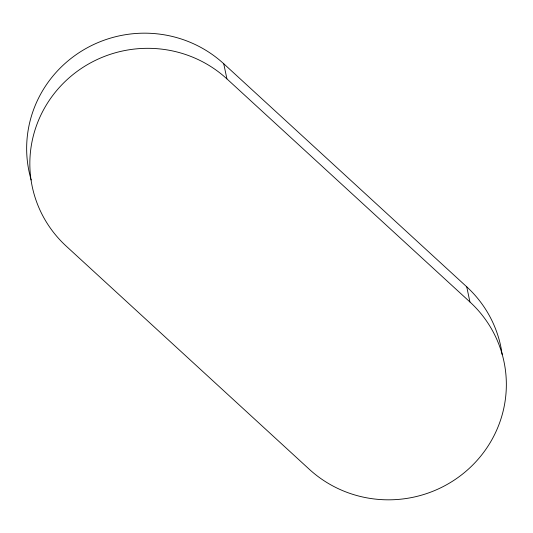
<?xml version="1.0" encoding="UTF-8"?>
<svg xmlns="http://www.w3.org/2000/svg" width="533" height="533" viewBox="0 0 533 533"><rect width="100%" height="100%" fill="white"/><g stroke="black" fill="none" stroke-linecap="round" stroke-linejoin="round"><path stroke-width="0.8" d="M30.641 178.069A116.874 114.102 -11.9 0 1 83.661 49.822A116.874 114.102 -11.9 0 1 223.733 63.747L466.735 286.821A116.874 114.102 -11.9 0 1 501.713 351.46M226.925 78.891L469.926 301.964A116.874 114.102 -11.9 0 1 474.323 463.39A116.874 114.102 -11.9 0 1 309.267 469.253L66.265 246.179A116.874 114.102 -11.9 0 1 61.868 84.754A116.874 114.102 -11.9 0 1 226.925 78.891L223.733 63.747M466.735 286.821L469.926 301.964M31.187 179.981A116.874 114.102 -11.9 0 1 30.907 179.028M501.866 352.44A116.874 114.102 -11.9 0 1 502.153 354.412"/></g></svg>
